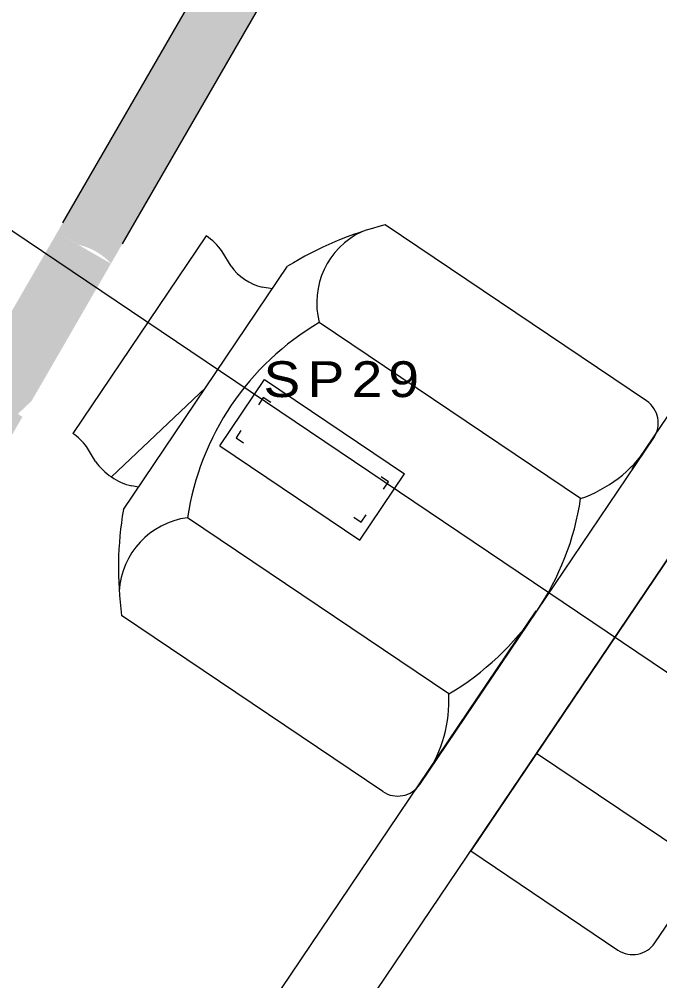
# Model space of a CAD drawing. Units: millimetres at full size, sheet at 1:3; details may follow other scales. Extents: x 60 to 2463, y 60 to 1722.
# Drawn here: x 837.6 to 909.8, y 1369.7 to 1478.1 of the extents above; entities that cross this region are included whole.
import ezdxf

# ---------------------------------------------------------------- set-up
doc = ezdxf.new("R2010")
doc.units = ezdxf.units.MM
doc.header["$LTSCALE"] = 3
doc.linetypes.add('USER1', pattern=[58.333333, 43.333333, -5, 5, -5])
doc.layers.add('1 外形線', color=7, linetype='Continuous', lineweight=25)
doc.layers.add('4 中心線', color=1, linetype='USER1', lineweight=25)
doc.styles.add('標準ベクトル', font='')
doc.styles.get('標準ベクトル').set_extended_font_data('標準ベクトル')

msp = doc.modelspace()

# ---------------------------------------------------------------- hatches: boundary and pattern name
at = {"layer": '1 外形線'}
for points in [[(892.838, 1542.218), (898.9, 1538.718), (849.266, 1452.748, 0.14349), (845.846, 1454.698), (843.193, 1456.23)], [(855.777, 1478.027), (862.084, 1474.951), (847.976, 1450.515), (847.906, 1450.601), (847.906, 1450.601, 0.14909), (844.358, 1452.623), (841.914, 1454.015)], [(847.976, 1450.515), (841.914, 1454.015), (839.322, 1449.525), (845.139, 1445.601)], [(839.041, 1435.038), (845.139, 1445.601), (839.322, 1449.525), (827.499, 1429.048), (833.561, 1425.548), (838.009, 1433.251, -0.02177), (837.49, 1433.569)]]:
    msp.add_hatch(color=256, dxfattribs=at).paths.add_polyline_path(points)

# ---------------------------------------------------------------- linework, layer by layer
for p, q in [((842.552, 1455.12), (892.838, 1542.218)), ((849.266, 1452.748), (898.9, 1538.718)), ((906.652, 1427.371), (938.806, 1475.04)), ((862.388, 1345.652), (946.267, 1470.008)), ((908.289, 1435.036), (878.858, 1454.887)), ((858.691, 1453.646), (843.677, 1431.386)), ((861.495, 1450.229), (860.485, 1451.894)), ((849.371, 1422.795), (867.874, 1450.227)), ((866.154, 1447.677), (865.001, 1447.864)), ((900.865, 1424.03), (871.434, 1443.882)), ((860.251, 1429.984), (865.284, 1437.446)), ((865.284, 1437.446), (881.036, 1426.821)), ((848.018, 1426.468), (858.623, 1436.51)), ((865.134, 1435.436), (864.575, 1434.607)), ((865.964, 1434.877), (865.134, 1435.436)), ((862.618, 1431.705), (862.059, 1430.876)), ((862.059, 1430.876), (862.888, 1430.317)), ((882.76, 1391.824), (909.098, 1430.871)), ((846.224, 1428.219), (845.214, 1429.885)), ((860.251, 1429.984), (876.003, 1419.36)), ((918.177, 1428.362), (888.484, 1384.34)), ((876.003, 1419.36), (881.036, 1426.821)), ((879.228, 1425.93), (878.399, 1426.489)), ((851.084, 1425.335), (850.314, 1425.46)), ((878.669, 1425.1), (879.228, 1425.93)), ((886.019, 1402.02), (856.588, 1421.871)), ((875.324, 1421.929), (876.153, 1421.37)), ((876.153, 1421.37), (876.712, 1422.199)), ((909.229, 1373.966), (935.567, 1413.013)), ((854.927, 1350.685), (895.871, 1411.388)), ((878.596, 1391.014), (849.165, 1410.865)), ((895.907, 1395.346), (912.488, 1384.162)), ((888.484, 1384.34), (905.064, 1373.156))]:
    msp.add_line(p, q, dxfattribs=at)
for centre, radius, start, end in [((888.815, 1416.146), 40, 104.41356, 121.5683), ((854.777, 1447.843), 7, 35.36613, 56.00008), ((880.006, 1446.107), 8.855, 115.31838, 194.55037), ((866.388, 1453.701), 6, 215.36383, 256.63395), ((887.117, 1417.291), 30.871, 120.53146, 171.4686), ((906.611, 1432.549), 3, 326.00003, 56.00003), ((840.321, 1426.412), 6, 35.36605, 56), ((895.95, 1438.202), 15, 289.13013, 326.00003), ((851.933, 1432.271), 7, 215.36613, 256.63387), ((870.336, 1428.61), 30.871, 300.53146, 351.4686), ((888.815, 1416.146), 40, 170.43176, 187.5865), ((857.736, 1413.09), 8.855, 97.44974, 176.68206), ((871.038, 1401.269), 15, 326.00003, 2.86993), ((880.273, 1393.501), 3, 236.00003, 326.00003), ((906.742, 1375.643), 3, 236, 326)]:
    msp.add_arc(centre, radius, start, end, dxfattribs=at)
at = {"layer": '4 中心線'}
msp.add_line((815.664, 1468.498), (1859.423, 764.474), dxfattribs=at)

# ---------------------------------------------------------------- texts
at = {"layer": '1 外形線', "insert": (865.155, 1435.419), "char_height": 4.032, "attachment_point": 7, "style": '標準ベクトル'}
msp.add_mtext('\\T1.2;\\W1.15;SP29', dxfattribs=at)

doc.saveas('drawing.dxf')
